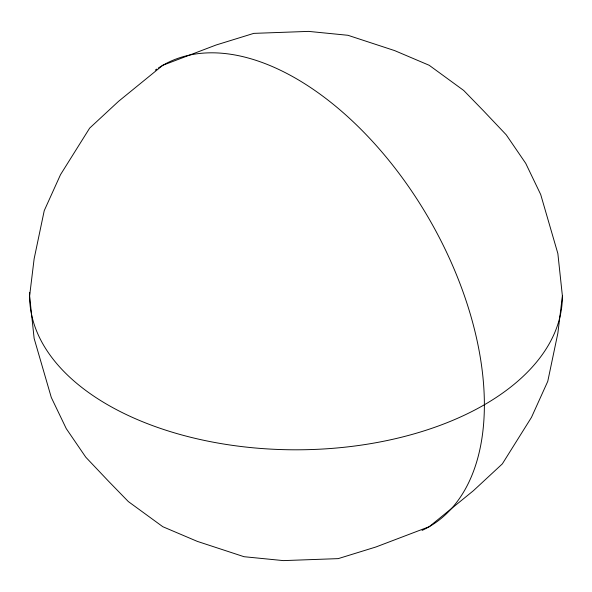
<?xml version="1.0" encoding="UTF-8"?>
<svg xmlns="http://www.w3.org/2000/svg" width="592" height="592" viewBox="0 0 592 592"><rect width="100%" height="100%" fill="white"/><g stroke="black" fill="none" stroke-linecap="round" stroke-linejoin="round"><path stroke-width="0.89" d="M562.4 296L557.864 333.185L547.763 381.352L531.468 417.375L502.334 463.884L473.415 490.701L429.2 526.71L375.905 546.993L338.224 558.626L283.383 560.609L244.037 556.709L197.277 541.369L162.8 526.71L128.323 501.565L108.484 481.163L85.773 457.187L66.267 428.638L51.297 397.469L34.136 338.432L29.6 296L34.136 258.815L44.237 210.648L60.532 174.625L89.666 128.116L118.585 101.299L162.8 65.29L216.095 45.007L253.776 33.374L308.617 31.391L347.963 35.291L394.723 50.631L429.2 65.29L463.677 90.435L483.516 110.837L506.227 134.813L525.733 163.362L540.703 194.531L557.864 253.568L562.4 296A266.4 153.802 0 0 1 292.929 449.794A266.4 153.802 0 0 1 29.674 292.455M155.319 70.13A266.4 153.809 60 0 1 156.784 69.094M158.264 68.095A266.4 153.809 60 0 1 430.354 221.105A266.4 153.809 60 0 1 422.089 530.402"/></g></svg>
